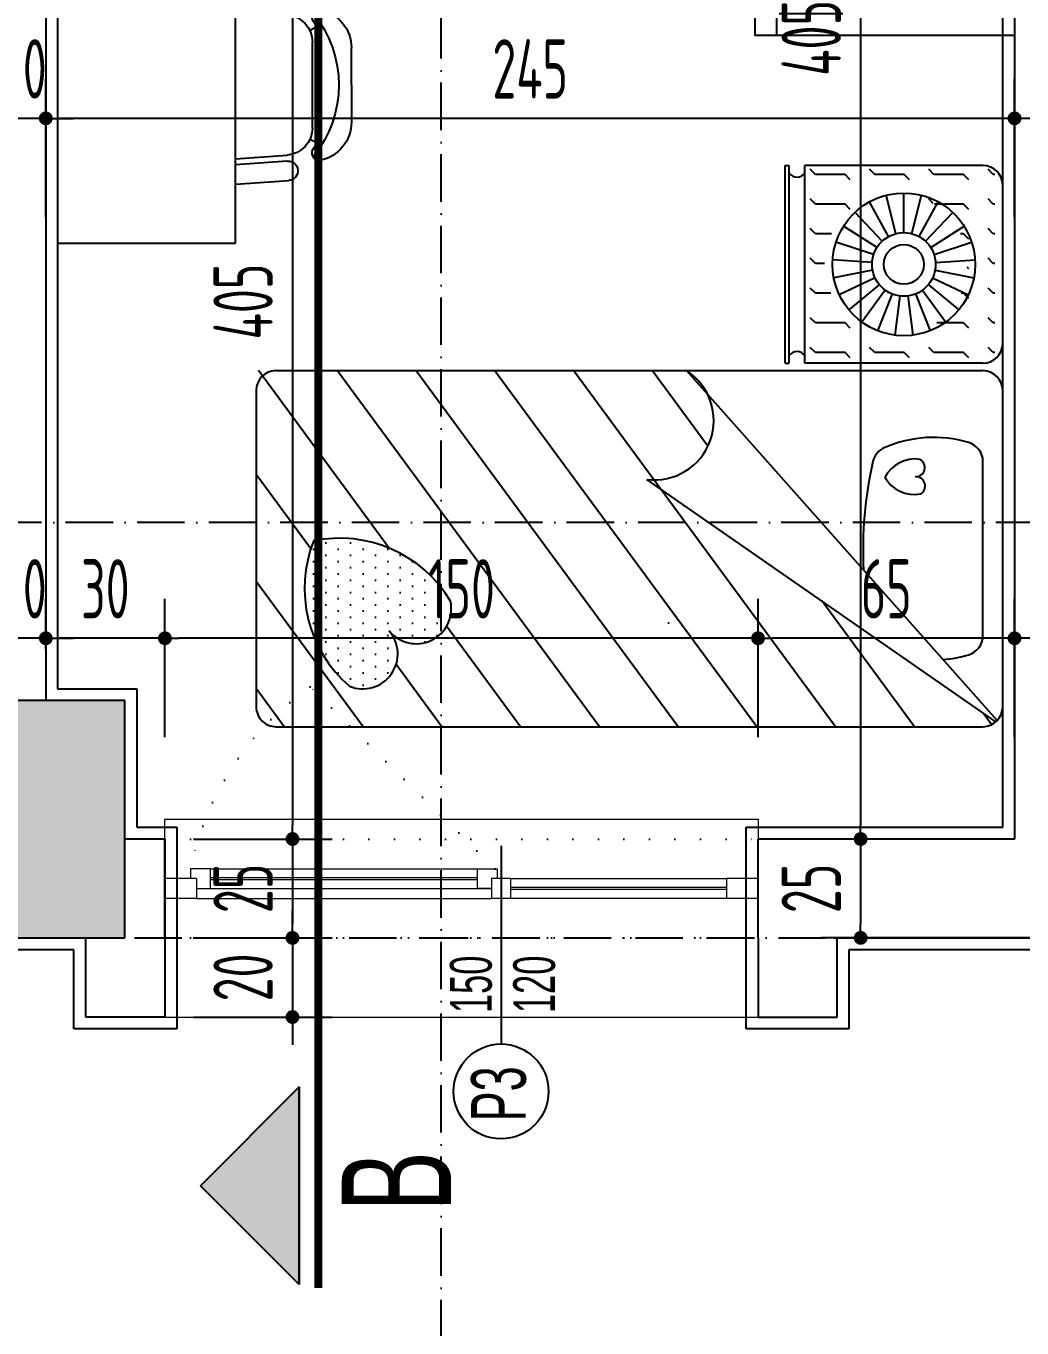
# Model space of a CAD drawing. Extents: x 41749 to 92598, y -24291 to 29432.
# Drawn here: x 58801.1 to 59052.9, y -23314.9 to -22985.8 of the extents above; entities that cross this region are included whole.
import ezdxf

# ---------------------------------------------------------------- set-up
doc = ezdxf.new("R2010")
doc.units = 0
doc.header["$MEASUREMENT"] = 0
doc.header["$PDMODE"] = 3
for name, pattern in [('ACAD_ISO10W100', [18, 12, -3, 0, -3]), ('DASHED', [0.75, 0.5, -0.25]), ('DOT', [6.35, 0, -6.35])]:
    doc.linetypes.add(name, pattern=pattern)
doc.layers.get('0').update_dxf_attribs({"linetype": 'CONTINUOUS'})
doc.layers.get('Defpoints').update_dxf_attribs({"linetype": 'CONTINUOUS'})
for name, color, linetype in [('AKS', 10, 'CONTINUOUS'), ('DUVAR', 6, 'CONTINUOUS'), ('İÇ ÖLÇÜ', 95, 'CONTINUOUS'), ('KOLON', 5, 'CONTINUOUS'), ('MERBAS', 231, 'CONTINUOUS'), ('OLCU', 3, 'CONTINUOUS'), ('P', 7, 'DOT'), ('SIVA', 7, 'CONTINUOUS'), ('tar', 12, 'CONTINUOUS'), ('TEFRIS', 12, 'CONTINUOUS'), ('tefriş', 12, 'CONTINUOUS'), ('YAZI', 7, 'CONTINUOUS')]:
    doc.layers.add(name, color=color, linetype=linetype)
doc.layers.add('KAPI-GOR', color=153, linetype='CONTINUOUS', lineweight=15)
doc.layers.add('KOLON TARAMA', color=12, linetype='CONTINUOUS', lineweight=13)
doc.styles.add('OLCU', font='isocpeur.ttf', dxfattribs={"width": 0.59})
doc.dimstyles.new('OLCU3', dxfattribs={"dimscale": 0.5, "dimtxt": 30, "dimasz": 7, "dimexe": 20, "dimexo": 0, "dimgap": 10, "dimtad": 1, "dimdec": 4, "dimrnd": 0.5, "dimdsep": 46, "dimtxsty": 'OLCU', "dimblk1": 'DOT', "dimblk2": 'DOT', "dimsah": 1, "dimcen": 0.09, "dimclrt": 4, "dimadec": 0, "dimazin": 0, "dimtfac": 1, "dimtdec": 4, "dimtix": 1, "dimtmove": 2, "dimatfit": 3, "dimfxl": 0, "dimtolj": 1, "dimtzin": 0, "dimarcsym": 0})

# ---------------------------------------------------------------- blocks, each defined once
blk = doc.blocks.new('A$C6AC850BE')
at = {"layer": 'TEFRIS'}
for p, q in [((-0.4781, 0.2762), (0.2383, 0.2762)), ((-0.4781, -0.1798), (-0.4781, 0.2762)), ((0.2383, 0.2382), (0.2383, 0.2762)), ((0.2573, 0.2762), (0.9237, 0.2762)), ((0.2573, 0.2382), (0.2573, 0.2762)), ((0.9237, -0.1798), (0.9237, 0.2762)), ((-0.4781, 0.2382), (0.2383, 0.2382)), ((-0.4401, -0.1418), (-0.4401, 0.2382)), ((0.2573, 0.2382), (0.9237, 0.2382)), ((0.8857, -0.1418), (0.8857, 0.2382)), ((-0.3255, -0.1148), (-0.3094, 0.2194)), ((-0.1554, -0.1117), (-0.2222, 0.2161)), ((-0.0662, -0.1143), (-0.0351, 0.2188)), ((0.0739, -0.115), (0.0739, 0.2196)), ((0.2436, -0.1117), (0.1765, 0.2161)), ((0.3398, -0.115), (0.3398, 0.2196)), ((0.443, -0.1141), (0.4792, 0.2186)), ((0.6954, -0.1078), (0.5971, 0.212)), ((0.7482, -0.115), (0.7482, 0.2196)), ((-0.4401, 0.0482), (0.8857, 0.0482)), ((-0.4401, -0.1418), (0.8857, -0.1418)), ((-0.4781, -0.1798), (0.9237, -0.1798))]:
    blk.add_line(p, q, dxfattribs=at)
blk = doc.blocks.new('*X20')
at = {"color": 0}
for p, q in [((149.9212, 265.8), (149.925, 265.8)), ((149.925, 265.8), (149.9383, 265.8133)), ((149.9867, 265.7867), (150, 265.8)), ((150, 265.8), (150.075, 265.8)), ((150.075, 265.8), (150.0883, 265.8133)), ((150.1367, 265.7867), (150.15, 265.8)), ((150.15, 265.8), (150.225, 265.8)), ((150.225, 265.8), (150.2383, 265.8133)), ((150.2867, 265.7867), (150.3, 265.8)), ((150.3, 265.8), (150.375, 265.8)), ((150.375, 265.8), (150.3883, 265.8133)), ((149.9212, 265.725), (149.925, 265.725)), ((149.925, 265.725), (149.9383, 265.7383)), ((149.9867, 265.7117), (150, 265.725)), ((150, 265.725), (150.0739, 265.725)), ((150.0768, 265.7268), (150.0883, 265.7383)), ((150.2867, 265.7117), (150.3, 265.725)), ((150.3, 265.725), (150.375, 265.725)), ((150.375, 265.725), (150.3883, 265.7383)), ((149.925, 265.65), (149.9383, 265.6633)), ((150.375, 265.65), (150.3883, 265.6633)), ((149.9212, 265.65), (149.925, 265.65)), ((149.9867, 265.6367), (150, 265.65)), ((150, 265.65), (150.008, 265.65)), ((150.3344, 265.65), (150.375, 265.65)), ((149.925, 265.575), (149.9383, 265.5883)), ((150.375, 265.575), (150.3883, 265.5883)), ((149.9212, 265.575), (149.925, 265.575)), ((149.9867, 265.5617), (149.9909, 265.5659)), ((150.3516, 265.575), (150.375, 265.575)), ((149.9212, 265.5), (149.925, 265.5)), ((149.925, 265.5), (149.9383, 265.5133)), ((149.9867, 265.4867), (150, 265.5)), ((150, 265.5), (150.0063, 265.5)), ((150.3361, 265.5), (150.375, 265.5)), ((150.375, 265.5), (150.3883, 265.5133)), ((149.9212, 265.425), (149.925, 265.425)), ((149.925, 265.425), (149.9383, 265.4383)), ((149.9867, 265.4117), (150, 265.425)), ((150, 265.425), (150.0682, 265.425)), ((150.2867, 265.4117), (150.3, 265.425)), ((150.3, 265.425), (150.375, 265.425)), ((150.375, 265.425), (150.3883, 265.4383)), ((149.925, 265.35), (149.9383, 265.3633)), ((150.075, 265.35), (150.0883, 265.3633)), ((150.225, 265.35), (150.2383, 265.3633)), ((150.375, 265.35), (150.3883, 265.3633)), ((149.9212, 265.35), (149.925, 265.35)), ((149.9867, 265.3367), (150, 265.35)), ((150, 265.35), (150.075, 265.35)), ((150.1367, 265.3367), (150.15, 265.35)), ((150.15, 265.35), (150.225, 265.35)), ((150.2867, 265.3367), (150.3, 265.35)), ((150.3, 265.35), (150.375, 265.35))]:
    blk.add_line(p, q, dxfattribs=at)
blk = doc.blocks.new('A$C734559A5')
at = {"layer": 'TEFRIS', "ltscale": 0.01}
h = blk.add_hatch(dxfattribs=at)
h.set_pattern_fill('DOTS', color=256, scale=0.5, style=0)
h.set_pattern_definition([(180, (246.446266, -236.105917), (-0.015625, 0.03125), [0, -0.03125])])
h.paths.add_polyline_path([(0.2994, 0.0051, 0.320461), (0.1469, -0.3411, 0.320461), (0.5142, -0.2503, 0.775236), (0.3764, -0.1482, -0.009001), (0.3739, -0.1502, -0.009001), (0.3764, -0.1482, 0.775236)])
at = {"layer": 'TEFRIS'}
for p, q in [((-0.3522, 1.4016), (-0.7522, 1.4016)), ((0.6009, 1.3878), (-0.2836, 0.6016)), ((0.5664, 1.4016), (-0.2336, 1.4016)), ((0.6043, 1.3842), (-0.0086, 0.5016)), ((-0.8022, 1.3516), (-0.8022, 0.9016)), ((-0.3022, 1.3516), (-0.3022, 0.9016)), ((-0.2836, -0.4363), (-0.2836, 1.3516)), ((0.3866, 1.3516), (-0.0538, 1.3516)), ((0.6164, -0.4363), (0.6164, 1.3516)), ((-0.5771, 1.228), (-0.608, 1.3231)), ((-0.5573, 1.2318), (-0.5636, 1.3316)), ((-0.5372, 1.2305), (-0.5184, 1.3288)), ((-0.5953, 1.2195), (-0.6489, 1.3039)), ((-0.518, 1.2243), (-0.4754, 1.3148)), ((-0.501, 1.2135), (-0.4373, 1.2906)), ((-0.6108, 1.2066), (-0.6837, 1.2751)), ((-0.4872, 1.1988), (-0.4063, 1.2576)), ((-0.6227, 1.1903), (-0.7103, 1.2385)), ((-0.4775, 1.1812), (-0.3845, 1.218)), ((-0.6301, 1.1716), (-0.727, 1.1964)), ((-0.4725, 1.1617), (-0.3733, 1.1742)), ((-0.6326, 1.1516), (-0.7326, 1.1516)), ((-0.6301, 1.1316), (-0.727, 1.1067)), ((-0.4775, 1.122), (-0.3845, 1.0852)), ((-0.4725, 1.1415), (-0.3733, 1.129)), ((-0.6227, 1.1129), (-0.7103, 1.0647)), ((-0.6108, 1.0966), (-0.6837, 1.0281)), ((-0.501, 1.0896), (-0.4373, 1.0126)), ((-0.4872, 1.1043), (-0.4063, 1.0456)), ((-0.5953, 1.0837), (-0.6489, 0.9993)), ((-0.5771, 1.0751), (-0.608, 0.98)), ((-0.5573, 1.0714), (-0.5636, 0.9715)), ((-0.5372, 1.0726), (-0.5184, 0.9744)), ((-0.518, 1.0788), (-0.4754, 0.9884)), ((-0.3022, 0.9016), (-0.8022, 0.9016)), ((-0.8022, 0.8516), (-0.8022, 0.8616)), ((-0.3022, 0.8616), (-0.8022, 0.8616)), ((-0.3022, 0.8516), (-0.3022, 0.8616)), ((-0.3022, 0.8516), (-0.8022, 0.8516)), ((0.3541, 0.5549), (0.3541, 0.5584)), ((-0.2336, -0.4863), (0.5664, -0.4863))]:
    blk.add_line(p, q, dxfattribs=at)
at = {"layer": 'TEFRIS', "ltscale": 0.01}
for p, q in [((0.6113, 1.3736), (0.582, 1.352)), ((0.6164, 1.1782), (0.2987, 0.9442)), ((0.6164, 0.979), (-0.2836, 0.3159)), ((0.6164, 0.7798), (-0.2836, 0.1167)), ((-0.0924, 0.656), (-0.2836, 0.5151)), ((0.6164, 0.5807), (-0.2836, -0.0825)), ((0.6164, 0.3815), (-0.2836, -0.2816)), ((0.6164, 0.1823), (0.3625, -0.0048)), ((0.6164, -0.0169), (0.4592, -0.1327)), ((0.1647, -0.1505), (-0.2836, -0.4808)), ((0.6164, -0.2161), (0.2497, -0.4863)), ((0.1666, -0.3482), (-0.0207, -0.4863)), ((0.6164, -0.4153), (0.52, -0.4863))]:
    blk.add_line(p, q, dxfattribs=at)
at = {"layer": 'TEFRIS'}
for radius in [0.1804, 0.0804, 0.0504]:
    blk.add_circle((-0.5522, 1.1516), radius, dxfattribs=at)
for centre, radius, start, end in [((-0.7522, 1.3516), 0.05, 90, 180), ((-0.3522, 1.3516), 0.05, 0, 90), ((-0.2336, 1.3516), 0.05, 90, 180), ((0.5664, 1.3516), 0.05, 0, 90), ((-0.0538, 1.3016), 0.05, 90, 163.265), ((0.3866, 1.3016), 0.05, 16.735, 90), ((0.1949, 1.2268), 0.3097, 163.265, 203.7602), ((0.1379, 1.2268), 0.3097, 4.4284, 16.735), ((-0.0428, 1.1222), 0.05, 203.7602, 256.9342), ((0.1664, 2.0236), 0.9753, 256.9342, 273.1833), ((-0.7968, 0.8812), 0.024, 305.2824, 58.201), ((-0.3077, 0.8812), 0.024, 121.799, 234.7176), ((-0.1573, 0.5209), 0.1499, 352.6061, 147.4277), ((-0.2336, -0.4363), 0.05, 180, 270), ((0.5664, -0.4363), 0.05, 270, 0)]:
    blk.add_arc(centre, radius, start, end, dxfattribs=at)
at = {"layer": 'TEFRIS', "ltscale": 0.01}
for centre, radius, start, end in [((0.0251, 1.1795), 0.0854, 171.6395, 242.8825), ((-0.0387, 1.1814), 0.0232, 359.9742, 153.1736), ((0.0078, 1.1822), 0.0232, 28.8378, 182.0372), ((-0.0559, 1.178), 0.0854, 299.1289, 10.3719), ((0.4655, -0.2748), 0.3255, 120.6919, 191.9349), ((0.3181, -0.0814), 0.0886, 309.0266, 102.226), ((0.4321, -0.217), 0.0886, 337.8902, 131.0896), ((0.267, -0.0386), 0.3255, 248.1813, 319.4243)]:
    blk.add_arc(centre, radius, start, end, dxfattribs=at)
at = {"layer": 'TEFRIS', "extrusion": (0, 0, -1), "zscale": -1, "rotation": 270}
blk.add_blockref('*X20', (-265.0208, 151.3028), dxfattribs=at)
blk = doc.blocks.new('A$C5B516741')
at = {"layer": 'tefriş'}
for p, q in [((29.3, 80), (74.3, 80)), ((29.3, 0), (29.3, 80)), ((74.3, 80), (74.3, 0)), ((29.3, 65.1), (15.84, 64.14)), ((16.19, 59.22), (29.3, 60.15)), ((16.29, 57.74), (29.3, 58.67)), ((8.76, 54.66), (10.54, 53.81)), ((7.9, 40), (7.9, 50.84)), ((9.87, 29.16), (9.87, 50.84)), ((0, 40), (0, 49.36)), ((0, 40), (0, 30.64)), ((7.9, 40), (7.9, 29.16)), ((8.76, 25.34), (10.54, 26.19)), ((16.19, 20.78), (29.3, 19.85)), ((29.3, 21.33), (16.29, 22.26)), ((29.3, 14.9), (15.84, 15.86)), ((74.3, 0), (29.3, 0))]:
    blk.add_line(p, q, dxfattribs=at)
for centre, radius, start, end in [((16.01, 61.68), 2.47, 94.0856, 274.0856), ((9.87, 49.36), 9.87, 101.3186, 180), ((31.34, 40), 28.17, 140.1319, 219.8681), ((16.79, 50.84), 8.89, 143.9128, 180), ((8.06, 57.16), 1.89, 323.2151, 93.7589), ((16.79, 50.84), 6.91, 94.0856, 180), ((9.87, 30.64), 9.87, 180, 258.6814), ((16.79, 29.16), 8.89, 180, 216.0872), ((16.79, 29.16), 6.91, 180, 265.9144), ((8.06, 22.84), 1.89, 266.2411, 36.7849), ((16.01, 18.32), 2.47, 85.9144, 265.9144)]:
    blk.add_arc(centre, radius, start, end, dxfattribs=at)
blk = doc.blocks.new('DOT')
at = {"color": 0, "linetype": 'ByBlock'}
blk.add_line((-0.5, 0), (-1, 0), dxfattribs=at)
at = {"color": 0, "linetype": 'ByBlock', "const_width": 0.5}
blk.add_lwpolyline([(-0.25, 0, 1), (0.25, 0, 1)], format="xyb", close=True, dxfattribs=at)
blk = doc.blocks.new('*D929')
at = {"layer": 'Defpoints', "color": 0, "transparency": 16777216}
for p in [(59051.06, -23009.17), (59051.06, -23070.06), (59071.06, -23070.06)]:
    blk.add_point(p, dxfattribs=at)
at = {"layer": 'İÇ ÖLÇÜ', "color": 0, "lineweight": -2, "transparency": 16777216}
for p, q in [((59051.06, -23034.17), (59051.06, -22999.17)), ((59071.06, -23034.17), (59071.06, -22999.17)), ((59047.56, -23009.17), (59044.06, -23009.17)), ((59071.06, -23009.17), (59051.06, -23009.17)), ((59074.56, -23009.17), (59078.06, -23009.17))]:
    blk.add_line(p, q, dxfattribs=at)
at = {"layer": 'İÇ ÖLÇÜ', "color": 0, "lineweight": -2, "transparency": 16777216, "xscale": 3.5, "yscale": 3.5, "zscale": 3.5}
blk.add_blockref('DOT', (59051.06, -23009.17), dxfattribs=at)
at = {"layer": 'İÇ ÖLÇÜ', "color": 0, "lineweight": -2, "transparency": 16777216, "xscale": 3.5, "yscale": 3.5, "zscale": 3.5, "rotation": 180}
blk.add_blockref('DOT', (59071.06, -23009.17), dxfattribs=at)
at = {"layer": 'İÇ ÖLÇÜ', "color": 4, "transparency": 16777216, "insert": (59061.06, -22996.67), "char_height": 15, "attachment_point": 5, "style": 'OLCU'}
blk.add_mtext('\\A1;20', dxfattribs=at)
blk = doc.blocks.new('*D930')
at = {"layer": 'Defpoints', "color": 0, "transparency": 16777216}
for p in [(58806.06, -23009.17), (58806.06, -23070.06), (59051.06, -23070.06)]:
    blk.add_point(p, dxfattribs=at)
at = {"layer": 'İÇ ÖLÇÜ', "color": 0, "lineweight": -2, "transparency": 16777216}
for p, q in [((58806.06, -23034.17), (58806.06, -22999.17)), ((59051.06, -23034.17), (59051.06, -22999.17)), ((59047.56, -23009.17), (58809.56, -23009.17))]:
    blk.add_line(p, q, dxfattribs=at)
at = {"layer": 'İÇ ÖLÇÜ', "color": 0, "lineweight": -2, "transparency": 16777216, "xscale": 3.5, "yscale": 3.5, "zscale": 3.5, "rotation": 180}
blk.add_blockref('DOT', (58806.06, -23009.17), dxfattribs=at)
at = {"layer": 'İÇ ÖLÇÜ', "color": 0, "lineweight": -2, "transparency": 16777216, "xscale": 3.5, "yscale": 3.5, "zscale": 3.5}
blk.add_blockref('DOT', (59051.06, -23009.17), dxfattribs=at)
at = {"layer": 'İÇ ÖLÇÜ', "color": 4, "transparency": 16777216, "insert": (58928.56, -22996.67), "char_height": 15, "attachment_point": 5, "style": 'OLCU'}
blk.add_mtext('\\A1;245', dxfattribs=at)
blk = doc.blocks.new('*D931')
at = {"layer": 'Defpoints', "color": 0, "transparency": 16777216}
for p in [(58796.06, -23009.17), (58806.06, -23070.06), (58796.06, -23079.27)]:
    blk.add_point(p, dxfattribs=at)
at = {"layer": 'İÇ ÖLÇÜ', "color": 0, "lineweight": -2, "transparency": 16777216}
for p, q in [((58796.06, -23034.17), (58796.06, -22999.17)), ((58806.06, -23034.17), (58806.06, -22999.17)), ((58792.56, -23009.17), (58789.06, -23009.17)), ((58806.06, -23009.17), (58796.06, -23009.17)), ((58809.56, -23009.17), (58813.06, -23009.17))]:
    blk.add_line(p, q, dxfattribs=at)
at = {"layer": 'İÇ ÖLÇÜ', "color": 0, "lineweight": -2, "transparency": 16777216, "xscale": 3.5, "yscale": 3.5, "zscale": 3.5}
blk.add_blockref('DOT', (58796.06, -23009.17), dxfattribs=at)
at = {"layer": 'İÇ ÖLÇÜ', "color": 0, "lineweight": -2, "transparency": 16777216, "xscale": 3.5, "yscale": 3.5, "zscale": 3.5, "rotation": 180}
blk.add_blockref('DOT', (58806.06, -23009.17), dxfattribs=at)
at = {"layer": 'İÇ ÖLÇÜ', "color": 4, "transparency": 16777216, "insert": (58801.06, -22996.67), "char_height": 15, "attachment_point": 5, "style": 'OLCU'}
blk.add_mtext('\\A1;10', dxfattribs=at)
blk = doc.blocks.new('*D895')
at = {"layer": 'Defpoints', "color": 0, "transparency": 16777216}
for p in [(59051.06, -23140.6), (59051.06, -23181.34), (59071.06, -23184.78)]:
    blk.add_point(p, dxfattribs=at)
at = {"layer": 'İÇ ÖLÇÜ', "color": 0, "lineweight": -2, "transparency": 16777216}
for p, q in [((59051.06, -23165.6), (59051.06, -23130.6)), ((59071.06, -23165.6), (59071.06, -23130.6)), ((59047.56, -23140.6), (59044.06, -23140.6)), ((59071.06, -23140.6), (59051.06, -23140.6)), ((59074.56, -23140.6), (59078.06, -23140.6))]:
    blk.add_line(p, q, dxfattribs=at)
at = {"layer": 'İÇ ÖLÇÜ', "color": 0, "lineweight": -2, "transparency": 16777216, "xscale": 3.5, "yscale": 3.5, "zscale": 3.5}
blk.add_blockref('DOT', (59051.06, -23140.6), dxfattribs=at)
at = {"layer": 'İÇ ÖLÇÜ', "color": 0, "lineweight": -2, "transparency": 16777216, "xscale": 3.5, "yscale": 3.5, "zscale": 3.5, "rotation": 180}
blk.add_blockref('DOT', (59071.06, -23140.6), dxfattribs=at)
at = {"layer": 'İÇ ÖLÇÜ', "color": 4, "transparency": 16777216, "insert": (59061.06, -23128.1), "char_height": 15, "attachment_point": 5, "style": 'OLCU'}
blk.add_mtext('\\A1;20', dxfattribs=at)
blk = doc.blocks.new('*D896')
at = {"layer": 'Defpoints', "color": 0, "transparency": 16777216}
for p in [(58986.19, -23140.6), (59051.06, -23181.34), (58986.19, -23203.84)]:
    blk.add_point(p, dxfattribs=at)
at = {"layer": 'İÇ ÖLÇÜ', "color": 0, "lineweight": -2, "transparency": 16777216}
for p, q in [((58986.19, -23165.6), (58986.19, -23130.6)), ((59051.06, -23165.6), (59051.06, -23130.6)), ((59047.56, -23140.6), (58989.69, -23140.6))]:
    blk.add_line(p, q, dxfattribs=at)
at = {"layer": 'İÇ ÖLÇÜ', "color": 0, "lineweight": -2, "transparency": 16777216, "xscale": 3.5, "yscale": 3.5, "zscale": 3.5, "rotation": 180}
blk.add_blockref('DOT', (58986.19, -23140.6), dxfattribs=at)
at = {"layer": 'İÇ ÖLÇÜ', "color": 0, "lineweight": -2, "transparency": 16777216, "xscale": 3.5, "yscale": 3.5, "zscale": 3.5}
blk.add_blockref('DOT', (59051.06, -23140.6), dxfattribs=at)
at = {"layer": 'İÇ ÖLÇÜ', "color": 4, "transparency": 16777216, "insert": (59018.62, -23128.1), "char_height": 15, "attachment_point": 5, "style": 'OLCU'}
blk.add_mtext('\\A1;65', dxfattribs=at)
blk = doc.blocks.new('*D897')
at = {"layer": 'Defpoints', "color": 0, "transparency": 16777216}
for p in [(58836.19, -23140.6), (58836.19, -23201.34), (58986.19, -23203.84)]:
    blk.add_point(p, dxfattribs=at)
at = {"layer": 'İÇ ÖLÇÜ', "color": 0, "lineweight": -2, "transparency": 16777216}
for p, q in [((58836.19, -23165.6), (58836.19, -23130.6)), ((58986.19, -23165.6), (58986.19, -23130.6)), ((58982.69, -23140.6), (58839.69, -23140.6))]:
    blk.add_line(p, q, dxfattribs=at)
at = {"layer": 'İÇ ÖLÇÜ', "color": 0, "lineweight": -2, "transparency": 16777216, "xscale": 3.5, "yscale": 3.5, "zscale": 3.5, "rotation": 180}
blk.add_blockref('DOT', (58836.19, -23140.6), dxfattribs=at)
at = {"layer": 'İÇ ÖLÇÜ', "color": 0, "lineweight": -2, "transparency": 16777216, "xscale": 3.5, "yscale": 3.5, "zscale": 3.5}
blk.add_blockref('DOT', (58986.19, -23140.6), dxfattribs=at)
at = {"layer": 'İÇ ÖLÇÜ', "color": 4, "transparency": 16777216, "insert": (58911.19, -23128.1), "char_height": 15, "attachment_point": 5, "style": 'OLCU'}
blk.add_mtext('\\A1;150', dxfattribs=at)
blk = doc.blocks.new('*D898')
at = {"layer": 'Defpoints', "color": 0, "transparency": 16777216}
for p in [(58806.06, -23140.6), (58806.06, -23143.43), (58836.19, -23201.34)]:
    blk.add_point(p, dxfattribs=at)
at = {"layer": 'İÇ ÖLÇÜ', "color": 0, "lineweight": -2, "transparency": 16777216}
for p, q in [((58806.06, -23143.43), (58806.06, -23130.6)), ((58836.19, -23165.6), (58836.19, -23130.6)), ((58832.69, -23140.6), (58809.56, -23140.6))]:
    blk.add_line(p, q, dxfattribs=at)
at = {"layer": 'İÇ ÖLÇÜ', "color": 0, "lineweight": -2, "transparency": 16777216, "xscale": 3.5, "yscale": 3.5, "zscale": 3.5, "rotation": 180}
blk.add_blockref('DOT', (58806.06, -23140.6), dxfattribs=at)
at = {"layer": 'İÇ ÖLÇÜ', "color": 0, "lineweight": -2, "transparency": 16777216, "xscale": 3.5, "yscale": 3.5, "zscale": 3.5}
blk.add_blockref('DOT', (58836.19, -23140.6), dxfattribs=at)
at = {"layer": 'İÇ ÖLÇÜ', "color": 4, "transparency": 16777216, "insert": (58821.12, -23128.1), "char_height": 15, "attachment_point": 5, "style": 'OLCU'}
blk.add_mtext('\\A1;30', dxfattribs=at)
blk = doc.blocks.new('*D899')
at = {"layer": 'Defpoints', "color": 0, "transparency": 16777216}
for p in [(58796.06, -23140.6), (58796.06, -23143.43), (58806.06, -23143.43)]:
    blk.add_point(p, dxfattribs=at)
at = {"layer": 'İÇ ÖLÇÜ', "color": 0, "lineweight": -2, "transparency": 16777216}
for p, q in [((58796.06, -23143.43), (58796.06, -23130.6)), ((58806.06, -23143.43), (58806.06, -23130.6)), ((58792.56, -23140.6), (58789.06, -23140.6)), ((58806.06, -23140.6), (58796.06, -23140.6)), ((58809.56, -23140.6), (58813.06, -23140.6))]:
    blk.add_line(p, q, dxfattribs=at)
at = {"layer": 'İÇ ÖLÇÜ', "color": 0, "lineweight": -2, "transparency": 16777216, "xscale": 3.5, "yscale": 3.5, "zscale": 3.5}
blk.add_blockref('DOT', (58796.06, -23140.6), dxfattribs=at)
at = {"layer": 'İÇ ÖLÇÜ', "color": 0, "lineweight": -2, "transparency": 16777216, "xscale": 3.5, "yscale": 3.5, "zscale": 3.5, "rotation": 180}
blk.add_blockref('DOT', (58806.06, -23140.6), dxfattribs=at)
at = {"layer": 'İÇ ÖLÇÜ', "color": 4, "transparency": 16777216, "insert": (58801.06, -23128.1), "char_height": 15, "attachment_point": 5, "style": 'OLCU'}
blk.add_mtext('\\A1;10', dxfattribs=at)
blk = doc.blocks.new('*D849')
at = {"layer": 'Defpoints', "color": 0, "transparency": 16777216}
for p in [(58810.57, -22786.34), (58831.12, -23191.34), (58868.45, -23191.34)]:
    blk.add_point(p, dxfattribs=at)
at = {"layer": 'İÇ ÖLÇÜ', "color": 0, "lineweight": -2, "transparency": 16777216}
for p, q in [((58843.45, -22786.34), (58878.45, -22786.34)), ((58868.45, -22789.84), (58868.45, -23187.84)), ((58843.45, -23191.34), (58878.45, -23191.34))]:
    blk.add_line(p, q, dxfattribs=at)
at = {"layer": 'İÇ ÖLÇÜ', "color": 0, "lineweight": -2, "transparency": 16777216, "xscale": 3.5, "yscale": 3.5, "zscale": 3.5}
for p, rotation in [((58868.45, -22786.34), 90), ((58868.45, -23191.34), 270)]:
    blk.add_blockref('DOT', p, dxfattribs=dict(at, rotation=rotation))
at = {"layer": 'İÇ ÖLÇÜ', "color": 4, "transparency": 16777216, "insert": (58855.95, -23055.48), "char_height": 15, "attachment_point": 5, "rotation": 90, "style": 'OLCU'}
blk.add_mtext('\\A1;405', dxfattribs=at)
blk = doc.blocks.new('*D850')
at = {"layer": 'Defpoints', "color": 0, "transparency": 16777216}
for p in [(58831.12, -23191.34), (58826.06, -23216.34), (58868.45, -23216.34)]:
    blk.add_point(p, dxfattribs=at)
at = {"layer": 'İÇ ÖLÇÜ', "color": 0, "lineweight": -2, "transparency": 16777216}
for p, q in [((58843.45, -23191.34), (58878.45, -23191.34)), ((58868.45, -23194.84), (58868.45, -23212.84)), ((58843.45, -23216.34), (58878.45, -23216.34))]:
    blk.add_line(p, q, dxfattribs=at)
at = {"layer": 'İÇ ÖLÇÜ', "color": 0, "lineweight": -2, "transparency": 16777216, "xscale": 3.5, "yscale": 3.5, "zscale": 3.5}
for p, rotation in [((58868.45, -23191.34), 90), ((58868.45, -23216.34), 270)]:
    blk.add_blockref('DOT', p, dxfattribs=dict(at, rotation=rotation))
at = {"layer": 'İÇ ÖLÇÜ', "color": 4, "transparency": 16777216, "insert": (58855.95, -23203.84), "char_height": 15, "attachment_point": 5, "rotation": 90, "style": 'OLCU'}
blk.add_mtext('\\A1;25', dxfattribs=at)
blk = doc.blocks.new('*D851')
at = {"layer": 'Defpoints', "color": 0, "transparency": 16777216}
for p in [(58826.06, -23216.34), (58826.19, -23236.34), (58868.45, -23236.34)]:
    blk.add_point(p, dxfattribs=at)
at = {"layer": 'İÇ ÖLÇÜ', "color": 0, "lineweight": -2, "transparency": 16777216}
for p, q in [((58868.45, -23212.84), (58868.45, -23209.34)), ((58843.45, -23216.34), (58878.45, -23216.34)), ((58868.45, -23216.34), (58868.45, -23236.34)), ((58843.45, -23236.34), (58878.45, -23236.34)), ((58868.45, -23239.84), (58868.45, -23243.34))]:
    blk.add_line(p, q, dxfattribs=at)
at = {"layer": 'İÇ ÖLÇÜ', "color": 0, "lineweight": -2, "transparency": 16777216, "xscale": 3.5, "yscale": 3.5, "zscale": 3.5}
for p, rotation in [((58868.45, -23216.34), 270), ((58868.45, -23236.34), 90)]:
    blk.add_blockref('DOT', p, dxfattribs=dict(at, rotation=rotation))
at = {"layer": 'İÇ ÖLÇÜ', "color": 4, "transparency": 16777216, "insert": (58855.95, -23226.34), "char_height": 15, "attachment_point": 5, "rotation": 90, "style": 'OLCU'}
blk.add_mtext('\\A1;20', dxfattribs=at)
blk = doc.blocks.new('*D859')
at = {"layer": 'Defpoints', "color": 0, "transparency": 16777216}
for p in [(59010.41, -22786.34), (59012.14, -23191.34), (59038.28, -23191.34)]:
    blk.add_point(p, dxfattribs=at)
at = {"layer": 'İÇ ÖLÇÜ', "color": 0, "lineweight": -2, "transparency": 16777216}
for p, q in [((59010.41, -22786.34), (59022.14, -22786.34)), ((59012.14, -22789.84), (59012.14, -23187.84)), ((59037.14, -23191.34), (59002.14, -23191.34))]:
    blk.add_line(p, q, dxfattribs=at)
at = {"layer": 'İÇ ÖLÇÜ', "color": 0, "lineweight": -2, "transparency": 16777216, "xscale": 3.5, "yscale": 3.5, "zscale": 3.5}
for p, rotation in [((59012.14, -22786.34), 90), ((59012.14, -23191.34), 270)]:
    blk.add_blockref('DOT', p, dxfattribs=dict(at, rotation=rotation))
at = {"layer": 'İÇ ÖLÇÜ', "color": 4, "transparency": 16777216, "insert": (58999.64, -22988.84), "char_height": 15, "attachment_point": 5, "rotation": 90, "style": 'OLCU'}
blk.add_mtext('\\A1;405', dxfattribs=at)
blk = doc.blocks.new('*D860')
at = {"layer": 'Defpoints', "color": 0, "transparency": 16777216}
for p in [(59038.28, -23191.34), (59012.14, -23216.34), (59040.31, -23216.34)]:
    blk.add_point(p, dxfattribs=at)
at = {"layer": 'İÇ ÖLÇÜ', "color": 0, "lineweight": -2, "transparency": 16777216}
for p, q in [((59037.14, -23191.34), (59002.14, -23191.34)), ((59012.14, -23194.84), (59012.14, -23212.84)), ((59037.14, -23216.34), (59002.14, -23216.34))]:
    blk.add_line(p, q, dxfattribs=at)
at = {"layer": 'İÇ ÖLÇÜ', "color": 0, "lineweight": -2, "transparency": 16777216, "xscale": 3.5, "yscale": 3.5, "zscale": 3.5}
for p, rotation in [((59012.14, -23191.34), 90), ((59012.14, -23216.34), 270)]:
    blk.add_blockref('DOT', p, dxfattribs=dict(at, rotation=rotation))
at = {"layer": 'İÇ ÖLÇÜ', "color": 4, "transparency": 16777216, "insert": (58999.64, -23203.84), "char_height": 15, "attachment_point": 5, "rotation": 90, "style": 'OLCU'}
blk.add_mtext('\\A1;25', dxfattribs=at)
blk = doc.blocks.new('*D637')
at = {"layer": 'Defpoints', "color": 0, "transparency": 16777216}
for p in [(59115.94, -23216.34), (59006.19, -23226.34), (59006.19, -23431.34)]:
    blk.add_point(p, dxfattribs=at)
at = {"layer": 'OLCU', "color": 0, "lineweight": -2, "transparency": 16777216}
for p, q in [((59006.19, -23406.34), (59006.19, -23441.34)), ((59115.94, -23406.34), (59115.94, -23441.34)), ((59112.44, -23431.34), (59009.69, -23431.34))]:
    blk.add_line(p, q, dxfattribs=at)
at = {"layer": 'OLCU', "color": 0, "lineweight": -2, "transparency": 16777216, "xscale": 3.5, "yscale": 3.5, "zscale": 3.5, "rotation": 180}
blk.add_blockref('DOT', (59006.19, -23431.34), dxfattribs=at)
at = {"layer": 'OLCU', "color": 0, "lineweight": -2, "transparency": 16777216, "xscale": 3.5, "yscale": 3.5, "zscale": 3.5}
blk.add_blockref('DOT', (59115.94, -23431.34), dxfattribs=at)
at = {"layer": 'OLCU', "color": 4, "transparency": 16777216, "insert": (59061.06, -23418.84), "char_height": 15, "attachment_point": 5, "style": 'OLCU'}
blk.add_mtext('\\A1;110', dxfattribs=at)
blk = doc.blocks.new('*D638')
at = {"layer": 'Defpoints', "color": 0, "transparency": 16777216}
for p in [(58986.19, -23226.34), (59006.19, -23226.34), (58986.19, -23431.34)]:
    blk.add_point(p, dxfattribs=at)
at = {"layer": 'OLCU', "color": 0, "lineweight": -2, "transparency": 16777216}
for p, q in [((58986.19, -23406.34), (58986.19, -23441.34)), ((59006.19, -23406.34), (59006.19, -23441.34)), ((58982.69, -23431.34), (58979.19, -23431.34)), ((59006.19, -23431.34), (58986.19, -23431.34)), ((59009.69, -23431.34), (59013.19, -23431.34))]:
    blk.add_line(p, q, dxfattribs=at)
at = {"layer": 'OLCU', "color": 0, "lineweight": -2, "transparency": 16777216, "xscale": 3.5, "yscale": 3.5, "zscale": 3.5}
blk.add_blockref('DOT', (58986.19, -23431.34), dxfattribs=at)
at = {"layer": 'OLCU', "color": 0, "lineweight": -2, "transparency": 16777216, "xscale": 3.5, "yscale": 3.5, "zscale": 3.5, "rotation": 180}
blk.add_blockref('DOT', (59006.19, -23431.34), dxfattribs=at)
at = {"layer": 'OLCU', "color": 4, "transparency": 16777216, "insert": (58996.19, -23418.84), "char_height": 15, "attachment_point": 5, "style": 'OLCU'}
blk.add_mtext('\\A1;20', dxfattribs=at)
blk = doc.blocks.new('*D639')
at = {"layer": 'Defpoints', "color": 0, "transparency": 16777216}
for p in [(58986.19, -23226.34), (58836.19, -23231.34), (58836.19, -23431.34)]:
    blk.add_point(p, dxfattribs=at)
at = {"layer": 'OLCU', "color": 0, "lineweight": -2, "transparency": 16777216}
for p, q in [((58836.19, -23406.34), (58836.19, -23441.34)), ((58986.19, -23406.34), (58986.19, -23441.34)), ((58982.69, -23431.34), (58839.69, -23431.34))]:
    blk.add_line(p, q, dxfattribs=at)
at = {"layer": 'OLCU', "color": 0, "lineweight": -2, "transparency": 16777216, "xscale": 3.5, "yscale": 3.5, "zscale": 3.5, "rotation": 180}
blk.add_blockref('DOT', (58836.19, -23431.34), dxfattribs=at)
at = {"layer": 'OLCU', "color": 0, "lineweight": -2, "transparency": 16777216, "xscale": 3.5, "yscale": 3.5, "zscale": 3.5}
blk.add_blockref('DOT', (58986.19, -23431.34), dxfattribs=at)
at = {"layer": 'OLCU', "color": 4, "transparency": 16777216, "insert": (58911.19, -23418.84), "char_height": 15, "attachment_point": 5, "style": 'OLCU'}
blk.add_mtext('\\A1;150', dxfattribs=at)
blk = doc.blocks.new('*D640')
at = {"layer": 'Defpoints', "color": 0, "transparency": 16777216}
for p in [(58816.19, -23231.34), (58836.19, -23231.34), (58816.19, -23431.34)]:
    blk.add_point(p, dxfattribs=at)
at = {"layer": 'OLCU', "color": 0, "lineweight": -2, "transparency": 16777216}
for p, q in [((58816.19, -23406.34), (58816.19, -23441.34)), ((58836.19, -23406.34), (58836.19, -23441.34)), ((58812.69, -23431.34), (58809.19, -23431.34)), ((58836.19, -23431.34), (58816.19, -23431.34)), ((58839.69, -23431.34), (58843.19, -23431.34))]:
    blk.add_line(p, q, dxfattribs=at)
at = {"layer": 'OLCU', "color": 0, "lineweight": -2, "transparency": 16777216, "xscale": 3.5, "yscale": 3.5, "zscale": 3.5}
blk.add_blockref('DOT', (58816.19, -23431.34), dxfattribs=at)
at = {"layer": 'OLCU', "color": 0, "lineweight": -2, "transparency": 16777216, "xscale": 3.5, "yscale": 3.5, "zscale": 3.5, "rotation": 180}
blk.add_blockref('DOT', (58836.19, -23431.34), dxfattribs=at)
at = {"layer": 'OLCU', "color": 4, "transparency": 16777216, "insert": (58826.19, -23418.84), "char_height": 15, "attachment_point": 5, "style": 'OLCU'}
blk.add_mtext('\\A1;20', dxfattribs=at)
blk = doc.blocks.new('*D648')
at = {"layer": 'Defpoints', "color": 0, "transparency": 16777216}
for p in [(58751.06, -23231.34), (58816.19, -23231.34), (58751.06, -23431.34)]:
    blk.add_point(p, dxfattribs=at)
at = {"layer": 'OLCU', "color": 0, "lineweight": -2, "transparency": 16777216}
for p, q in [((58751.06, -23406.34), (58751.06, -23441.34)), ((58816.19, -23406.34), (58816.19, -23441.34)), ((58812.69, -23431.34), (58754.56, -23431.34))]:
    blk.add_line(p, q, dxfattribs=at)
at = {"layer": 'OLCU', "color": 0, "lineweight": -2, "transparency": 16777216, "xscale": 3.5, "yscale": 3.5, "zscale": 3.5, "rotation": 180}
blk.add_blockref('DOT', (58751.06, -23431.34), dxfattribs=at)
at = {"layer": 'OLCU', "color": 0, "lineweight": -2, "transparency": 16777216, "xscale": 3.5, "yscale": 3.5, "zscale": 3.5}
blk.add_blockref('DOT', (58816.19, -23431.34), dxfattribs=at)
at = {"layer": 'OLCU', "color": 4, "transparency": 16777216, "insert": (58783.62, -23418.84), "char_height": 15, "attachment_point": 5, "style": 'OLCU'}
blk.add_mtext('\\A1;65', dxfattribs=at)
blk = doc.blocks.new('*D661')
at = {"layer": 'Defpoints', "color": 0, "transparency": 16777216}
for p in [(58551.06, -23203.84), (59571.06, -23203.84), (59571.06, -23461.34)]:
    blk.add_point(p, dxfattribs=at)
at = {"layer": 'OLCU', "color": 0, "lineweight": -2, "transparency": 16777216}
for p, q in [((58551.06, -23436.34), (58551.06, -23471.34)), ((59571.06, -23436.34), (59571.06, -23471.34)), ((58554.56, -23461.34), (59567.56, -23461.34))]:
    blk.add_line(p, q, dxfattribs=at)
at = {"layer": 'OLCU', "color": 0, "lineweight": -2, "transparency": 16777216, "xscale": 3.5, "yscale": 3.5, "zscale": 3.5, "rotation": 180}
blk.add_blockref('DOT', (58551.06, -23461.34), dxfattribs=at)
at = {"layer": 'OLCU', "color": 0, "lineweight": -2, "transparency": 16777216, "xscale": 3.5, "yscale": 3.5, "zscale": 3.5}
blk.add_blockref('DOT', (59571.06, -23461.34), dxfattribs=at)
at = {"layer": 'OLCU', "color": 4, "transparency": 16777216, "insert": (59061.06, -23448.84), "char_height": 15, "attachment_point": 5, "style": 'OLCU'}
blk.add_mtext('\\A1;1020', dxfattribs=at)
blk = doc.blocks.new('*D665')
at = {"layer": 'Defpoints', "color": 0, "transparency": 16777216}
for p in [(58151.06, -23051.34), (59971.06, -23051.34), (58151.06, -23491.34)]:
    blk.add_point(p, dxfattribs=at)
at = {"layer": 'OLCU', "color": 0, "lineweight": -2, "transparency": 16777216}
for p, q in [((58151.06, -23466.34), (58151.06, -23501.34)), ((59971.06, -23466.34), (59971.06, -23501.34)), ((59967.56, -23491.34), (58154.56, -23491.34))]:
    blk.add_line(p, q, dxfattribs=at)
at = {"layer": 'OLCU', "color": 0, "lineweight": -2, "transparency": 16777216, "xscale": 3.5, "yscale": 3.5, "zscale": 3.5, "rotation": 180}
blk.add_blockref('DOT', (58151.06, -23491.34), dxfattribs=at)
at = {"layer": 'OLCU', "color": 0, "lineweight": -2, "transparency": 16777216, "xscale": 3.5, "yscale": 3.5, "zscale": 3.5}
blk.add_blockref('DOT', (59971.06, -23491.34), dxfattribs=at)
at = {"layer": 'OLCU', "color": 4, "transparency": 16777216, "insert": (59061.06, -23478.84), "char_height": 15, "attachment_point": 5, "style": 'OLCU'}
blk.add_mtext('\\A1;1820', dxfattribs=at)

msp = doc.modelspace()

# ---------------------------------------------------------------- hatches: boundary and pattern name
at = {"layer": 'KOLON'}
msp.add_hatch(color=256, dxfattribs=at).paths.add_polyline_path([(58845.15549, -23278.99484), (58870.15549, -23303.99484), (58870.15549, -23253.99484)])
at = {"layer": 'tar'}
h = msp.add_hatch(dxfattribs=at)
h.set_pattern_fill('ANSI33', color=256, scale=40, style=0)
h.set_pattern_definition([(45, (5473.526, -1e-08), (-7.0710678, 7.0710678), []), (45, (5480.597, -1e-08), (-7.0710678, 7.0710678), [5, -2.5])])
h.paths.add_polyline_path([(58401.06272, -22296.33978), (58371.06272, -22296.33978), (58371.06272, -22356.33978), (58401.06272, -22356.33978)])
h.paths.add_polyline_path([(58926.06272, -22296.33978), (58916.06272, -22296.33978), (58906.06272, -22296.33978), (58906.06272, -22501.33978), (58926.06272, -22501.33978)])
h.paths.add_polyline_path([(59106.06272, -22296.33978), (59096.06272, -22296.33978), (59086.06272, -22296.33978), (59086.06272, -22501.33978), (59106.06272, -22501.33978)])
h.paths.add_polyline_path([(59496.06272, -22296.33978), (59466.06272, -22296.33978), (59466.06272, -22356.33978), (59496.06272, -22356.33978)])
h.paths.add_polyline_path([(59874.9142, -22296.33978), (59815.9142, -22296.33978), (59815.9142, -22326.33978), (59874.9142, -22326.33978)])
h.paths.add_polyline_path([(58401.06272, -22581.33978), (58371.06272, -22581.33978), (58371.06272, -22641.33978), (58401.06272, -22641.33978)])
h.paths.add_polyline_path([(59146.06272, -22611.33978), (59086.06272, -22611.33978), (59086.06272, -22641.33978), (59146.06272, -22641.33978)])
h.paths.add_polyline_path([(59496.06272, -22611.33978), (59436.06272, -22611.33978), (59436.06272, -22641.33978), (59496.06272, -22641.33978)])
h.paths.add_polyline_path([(58401.06272, -23081.33978), (58341.06272, -23081.33978), (58341.06272, -23111.33978), (58401.06272, -23111.33978)])
h.paths.add_polyline_path([(58826.06272, -23156.33973), (58796.06272, -23156.33973), (58796.06272, -23216.33973), (58826.06272, -23216.33973)])
h.paths.add_polyline_path([(59326.06272, -23156.33973), (59296.06272, -23156.33973), (59296.06272, -23216.33973), (59326.06272, -23216.33973)])
h.paths.add_polyline_path([(59874.9142, -23081.33978), (59814.9142, -23081.33978), (59814.9142, -23111.33978), (59874.9142, -23111.33978)])

# ---------------------------------------------------------------- linework, layer by layer
at = {"layer": 'AKS', "linetype": 'ACAD_ISO10W100'}
for p, q in [((58906.06272, -23591.33978), (58906.06272, -21978.06351)), ((60271.06272, -23111.33978), (57851.06272, -23111.33978)), ((57851.06272, -23216.33978), (60271.06272, -23216.33986))]:
    msp.add_line(p, q, dxfattribs=at)
at = {"layer": 'DUVAR'}
for p, q in [((58806.06272, -22786.33978), (58806.06272, -23156.33973)), ((59051.06272, -22786.33978), (59051.06272, -23191.33978)), ((58836.18688, -23191.33978), (58826.06272, -23191.33978)), ((58836.18688, -23191.33978), (58836.18688, -23216.33978)), ((58836.18688, -23216.33978), (58836.18688, -23191.33978)), ((58836.18688, -23191.33978), (58836.18688, -23216.33978)), ((58836.18688, -23191.33978), (58836.18688, -23216.33978)), ((58836.18688, -23216.33978), (58836.18688, -23191.33978)), ((58836.18688, -23216.33978), (58836.18688, -23191.33978)), ((59051.06272, -23191.33978), (58986.18688, -23191.33978)), ((58986.18688, -23216.33978), (58986.18688, -23191.33978)), ((58816.18688, -23236.33978), (58816.18688, -23216.33973)), ((58816.18688, -23216.33973), (58816.18688, -23216.33973)), ((58816.18688, -23236.33978), (58816.18688, -23216.33973)), ((58816.18688, -23216.33973), (58816.18688, -23216.33973)), ((58836.18688, -23216.33978), (58836.18688, -23236.33978)), ((58836.18688, -23216.33978), (58836.18688, -23236.33978)), ((58986.18688, -23216.33978), (58986.18688, -23236.33978)), ((59006.18688, -23236.33978), (59006.18688, -23216.33973)), ((59006.18688, -23216.33973), (59081.81104, -23216.33973)), ((59061.06272, -23216.33978), (59006.18688, -23216.33978)), ((59115.93856, -23216.33973), (59040.3144, -23216.33973)), ((58836.18688, -23236.33978), (58816.18688, -23236.33978)), ((58836.18688, -23236.33978), (58816.18688, -23236.33978)), ((58986.18688, -23236.33978), (59006.18688, -23236.33978))]:
    msp.add_line(p, q, dxfattribs=at)
at = {"layer": 'KAPI-GOR'}
for p, q in [((58844.18688, -23201.33978), (58836.18688, -23201.33978)), ((58847.68688, -23198.83978), (58842.68688, -23198.83978)), ((58842.68688, -23198.83978), (58842.68688, -23201.33978)), ((58844.18688, -23201.33978), (58844.18688, -23206.33978)), ((58847.68688, -23203.83978), (58847.68688, -23198.83978)), ((58847.68688, -23198.83978), (58915.24759, -23198.83978)), ((58847.68688, -23201.08978), (58915.24759, -23201.08978)), ((58847.68688, -23201.58978), (58915.24759, -23201.58978)), ((58915.24759, -23203.83978), (58915.24759, -23198.83978)), ((58915.24759, -23198.83978), (58920.24759, -23198.83978)), ((58915.24759, -23198.83978), (58920.24759, -23198.83978)), ((58923.62617, -23201.33978), (58918.74759, -23201.33978)), ((58918.74759, -23201.33978), (58918.74759, -23206.33978)), ((58918.74759, -23201.33978), (58918.74759, -23203.83978)), ((58920.24759, -23198.83978), (58920.24759, -23201.33978)), ((58923.62617, -23201.33978), (58923.62617, -23206.33978)), ((58978.18688, -23201.41763), (58923.62617, -23201.41763)), ((58978.18688, -23201.33978), (58978.18688, -23206.33978)), ((58986.18688, -23201.33978), (58978.18688, -23201.33978)), ((58844.18688, -23203.83978), (58847.68688, -23203.83978)), ((58847.68688, -23203.83978), (58915.24759, -23203.83978)), ((58918.74759, -23203.83978), (58915.24759, -23203.83978)), ((58915.24759, -23203.83978), (58918.74759, -23203.83978)), ((58978.18688, -23203.58978), (58923.62617, -23203.58978)), ((58978.18688, -23204.08978), (58923.62617, -23204.08978)), ((58844.18688, -23206.33978), (58836.18688, -23206.33978)), ((58844.18688, -23206.33978), (58918.74759, -23206.33978)), ((58923.62617, -23206.33978), (58918.74759, -23206.33978)), ((58978.18688, -23206.41763), (58923.62617, -23206.41763)), ((58986.18688, -23206.33978), (58978.18688, -23206.33978))]:
    msp.add_line(p, q, dxfattribs=at)
for points in [[(58836.18688, -23191.33978), (58836.18688, -23186.33978), (58986.18688, -23186.33978), (58986.18688, -23188.83978), (58986.18688, -23191.33978)], [(58836.18688, -23231.33978), (58836.18688, -23236.33978), (58986.18688, -23236.33978), (58986.18688, -23233.83978), (58986.18688, -23231.33978)]]:
    msp.add_lwpolyline(points, dxfattribs=at)
at = {"layer": 'KOLON'}
for p, q in [((58826.06272, -23156.33973), (58796.06272, -23156.33973)), ((58826.06272, -23216.33973), (58826.06272, -23156.33973)), ((58796.06272, -23216.33973), (58826.06272, -23216.33973)), ((58870.15549, -23253.99484), (58845.15549, -23278.99484)), ((58845.15549, -23278.99484), (58870.15549, -23253.99484)), ((58870.15549, -23303.99484), (58870.15549, -23253.99484)), ((58870.15549, -23253.99484), (58870.15549, -23303.99484)), ((58870.15549, -23303.99484), (58845.15549, -23278.99484))]:
    msp.add_line(p, q, dxfattribs=at)
at = {"layer": 'MERBAS', "linetype": 'DASHED', "ltscale": 40, "const_width": 2}
msp.add_lwpolyline([(58874.98476, -23304.86421), (58874.98476, -22179.64749)], dxfattribs=at)
at = {"layer": 'P'}
for p, q in [((58919.70274, -23198.83978), (58872.89853, -23152.89339)), ((58836.18688, -23191.33978), (58986.18688, -23191.33978)), ((58836.18688, -23216.33978), (58986.18688, -23216.33978))]:
    msp.add_line(p, q, dxfattribs=at)
msp.add_lwpolyline([(58151.06272, -22296.33978), (59971.06272, -22296.33978), (59971.06272, -22966.09965), (59805.40452, -23216.33978), (58551.10729, -23216.33978), (58151.06272, -23161.85974)], close=True, dxfattribs=at)
msp.add_arc((58915.33382, -23213.70225), 74.15167, 124.9091509, 168.4376991, dxfattribs=at)
at = {"layer": 'SIVA'}
for p, q in [((58809.06272, -22789.33977), (58809.06272, -23153.33973)), ((59048.06272, -23188.33978), (59048.06272, -22789.33978)), ((58809.06272, -23153.33973), (58829.06272, -23153.33973)), ((58829.06272, -23153.33973), (58829.06272, -23188.33978)), ((58829.06272, -23188.33978), (58839.18688, -23188.33978)), ((58839.18688, -23188.33978), (58839.18688, -23239.33978)), ((58983.18688, -23216.33978), (58983.18688, -23188.33978)), ((58983.18688, -23188.33978), (59048.06272, -23188.33978)), ((58983.18688, -23239.33978), (58983.18688, -23216.33978)), ((58813.18688, -23219.33973), (58754.06272, -23219.33978)), ((58813.18688, -23239.33978), (58813.18688, -23219.33973)), ((59061.06272, -23219.33978), (59009.18688, -23219.33978)), ((59009.18688, -23219.33978), (59009.18688, -23239.33978)), ((58839.18688, -23239.33978), (58813.18688, -23239.33978)), ((59009.18688, -23239.33978), (58983.18688, -23239.33978))]:
    msp.add_line(p, q, dxfattribs=at)
at = {"layer": 'YAZI'}
msp.add_line((58921.20234, -23193.10016), (58921.20234, -23243.15183), dxfattribs=at)
msp.add_circle((58921.20234, -23255.15183), 12, dxfattribs=at)

# ---------------------------------------------------------------- block references
at = {"layer": 'KOLON TARAMA', "ltscale": 0.6, "xscale": 100, "yscale": 100, "zscale": 100, "rotation": 270}
msp.add_blockref('A$C734559A5', (58907.90449, -23101.30647), dxfattribs=at)
at = {"layer": 'TEFRIS', "xscale": -144, "yscale": 144, "zscale": 144, "rotation": 89.99999999999402}
msp.add_blockref('A$C6AC850BE', (59025.17528, -22855.18668), dxfattribs=at)
at = {"layer": 'TEFRIS', "xscale": -1}
msp.add_blockref('A$C5B516741', (58883.36321, -23040.7364), dxfattribs=at)

# ---------------------------------------------------------------- texts
at = {"layer": 'YAZI', "attachment_point": 5, "rotation": 90, "style": 'OLCU'}
for s, insert, char_height, width in [('{\\fArial|b0|i0|c162|p34;150}', (58913.63409, -23228.08762), 10.56, 183.750336), ('{\\fArial|b0|i0|c162|p34;120}', (58929.63409, -23228.08762), 10.56, 183.750336), ('{\\fArial|b0|i0|c162|p34;P3}', (58920.64174, -23255.77309), 13.824, 240.5458944), ('{\\fArial|b0|i0|c162|p34;B}', (58894.72015, -23277.87758), 27.648, 481.0917888)]:
    msp.add_mtext(s, dxfattribs=dict(at, insert=insert, char_height=char_height, width=width))

# ---------------------------------------------------------------- dimensions: what is measured, and where the dimension line sits
at = {"layer": 'İÇ ÖLÇÜ'}
dim = msp.add_linear_dim(base=(58868.45417, -23191.33978), p1=(58810.56505, -22786.33978), p2=(58831.1248, -23191.33978), angle=90, dimstyle='OLCU3', dxfattribs=at)
dim.commit()
dim.dimension.update_dxf_attribs({"geometry": '*D849', "text_midpoint": (58855.95417, -23055.47579), "dimtype": 160})
for base, p1, p2, picture, middle in [((59012.13705, -23191.33978), (59010.4129, -22786.33978), (59038.28459, -23191.33978), '*D859', (58999.63705, -22988.83978)), ((58868.454172, -23216.339731), (58831.124801, -23191.339782), (58826.06272, -23216.339731), '*D850', (58855.954172, -23203.839757)), ((59012.137047, -23216.339731), (59038.284593, -23191.339782), (59040.314395, -23216.339731), '*D860', (58999.637047, -23203.839757)), ((58868.454172, -23236.339782), (58826.06272, -23216.339731), (58826.186881, -23236.339782), '*D851', (58855.954172, -23226.339757))]:
    dim = msp.add_linear_dim(base=base, p1=p1, p2=p2, angle=90, dimstyle='OLCU3', dxfattribs=at)
    dim.commit()
    dim.dimension.update_dxf_attribs({"geometry": picture, "text_midpoint": middle})
for base, p1, p2, picture, middle in [((58796.06272, -23009.16813), (58806.06272, -23070.05721), (58796.06272, -23079.26502), '*D931', (58801.06272, -22996.66813)), ((58806.06272, -23009.16813), (59051.06272, -23070.05721), (58806.06272, -23070.05721), '*D930', (58928.56272, -22996.66813)), ((59051.06272, -23009.16813), (59071.06272, -23070.05721), (59051.06272, -23070.05721), '*D929', (59061.06272, -22996.66813)), ((58796.06272, -23140.60226), (58806.06272, -23143.43124), (58796.06272, -23143.43124), '*D899', (58801.06272, -23128.10226)), ((58806.06272, -23140.60226), (58836.18688, -23201.33978), (58806.06272, -23143.43124), '*D898', (58821.1248, -23128.10226)), ((58836.18688, -23140.60226), (58986.18688, -23203.83978), (58836.18688, -23201.33978), '*D897', (58911.18688, -23128.10226)), ((58986.18688, -23140.60226), (59051.06272, -23181.34169), (58986.18688, -23203.83978), '*D896', (59018.6248, -23128.10226)), ((59051.06272, -23140.60226), (59071.06272, -23184.785), (59051.06272, -23181.34169), '*D895', (59061.06272, -23128.10226))]:
    dim = msp.add_linear_dim(base=base, p1=p1, p2=p2, dimstyle='OLCU3', dxfattribs=at)
    dim.commit()
    dim.dimension.update_dxf_attribs({"geometry": picture, "text_midpoint": middle})
at = {"layer": 'OLCU'}
for base, p1, p2, picture, middle in [((58151.06272, -23491.33978), (59971.06272, -23051.33978), (58151.06272, -23051.33978), '*D665', (59061.06272, -23478.83978)), ((59571.06272, -23461.33978), (58551.06272, -23203.83978), (59571.06272, -23203.83978), '*D661', (59061.06272, -23448.83978)), ((59006.18688, -23431.33978), (59115.93856, -23216.33983), (59006.18688, -23226.33976), '*D637', (59061.06272, -23418.83978)), ((58836.18688, -23431.33978), (58986.18688, -23226.33978), (58836.18688, -23231.33978), '*D639', (58911.18688, -23418.83978)), ((58986.18688, -23431.33978), (59006.18688, -23226.33976), (58986.18688, -23226.33978), '*D638', (58996.18688, -23418.83978)), ((58751.06272, -23431.33978), (58816.18688, -23231.33978), (58751.06272, -23231.33978), '*D648', (58783.6248, -23418.83978)), ((58816.18688, -23431.33978), (58836.18688, -23231.33978), (58816.18688, -23231.33978), '*D640', (58826.18688, -23418.83978))]:
    dim = msp.add_linear_dim(base=base, p1=p1, p2=p2, dimstyle='OLCU3', dxfattribs=at)
    dim.commit()
    dim.dimension.update_dxf_attribs({"geometry": picture, "text_midpoint": middle})

doc.saveas('drawing.dxf')
